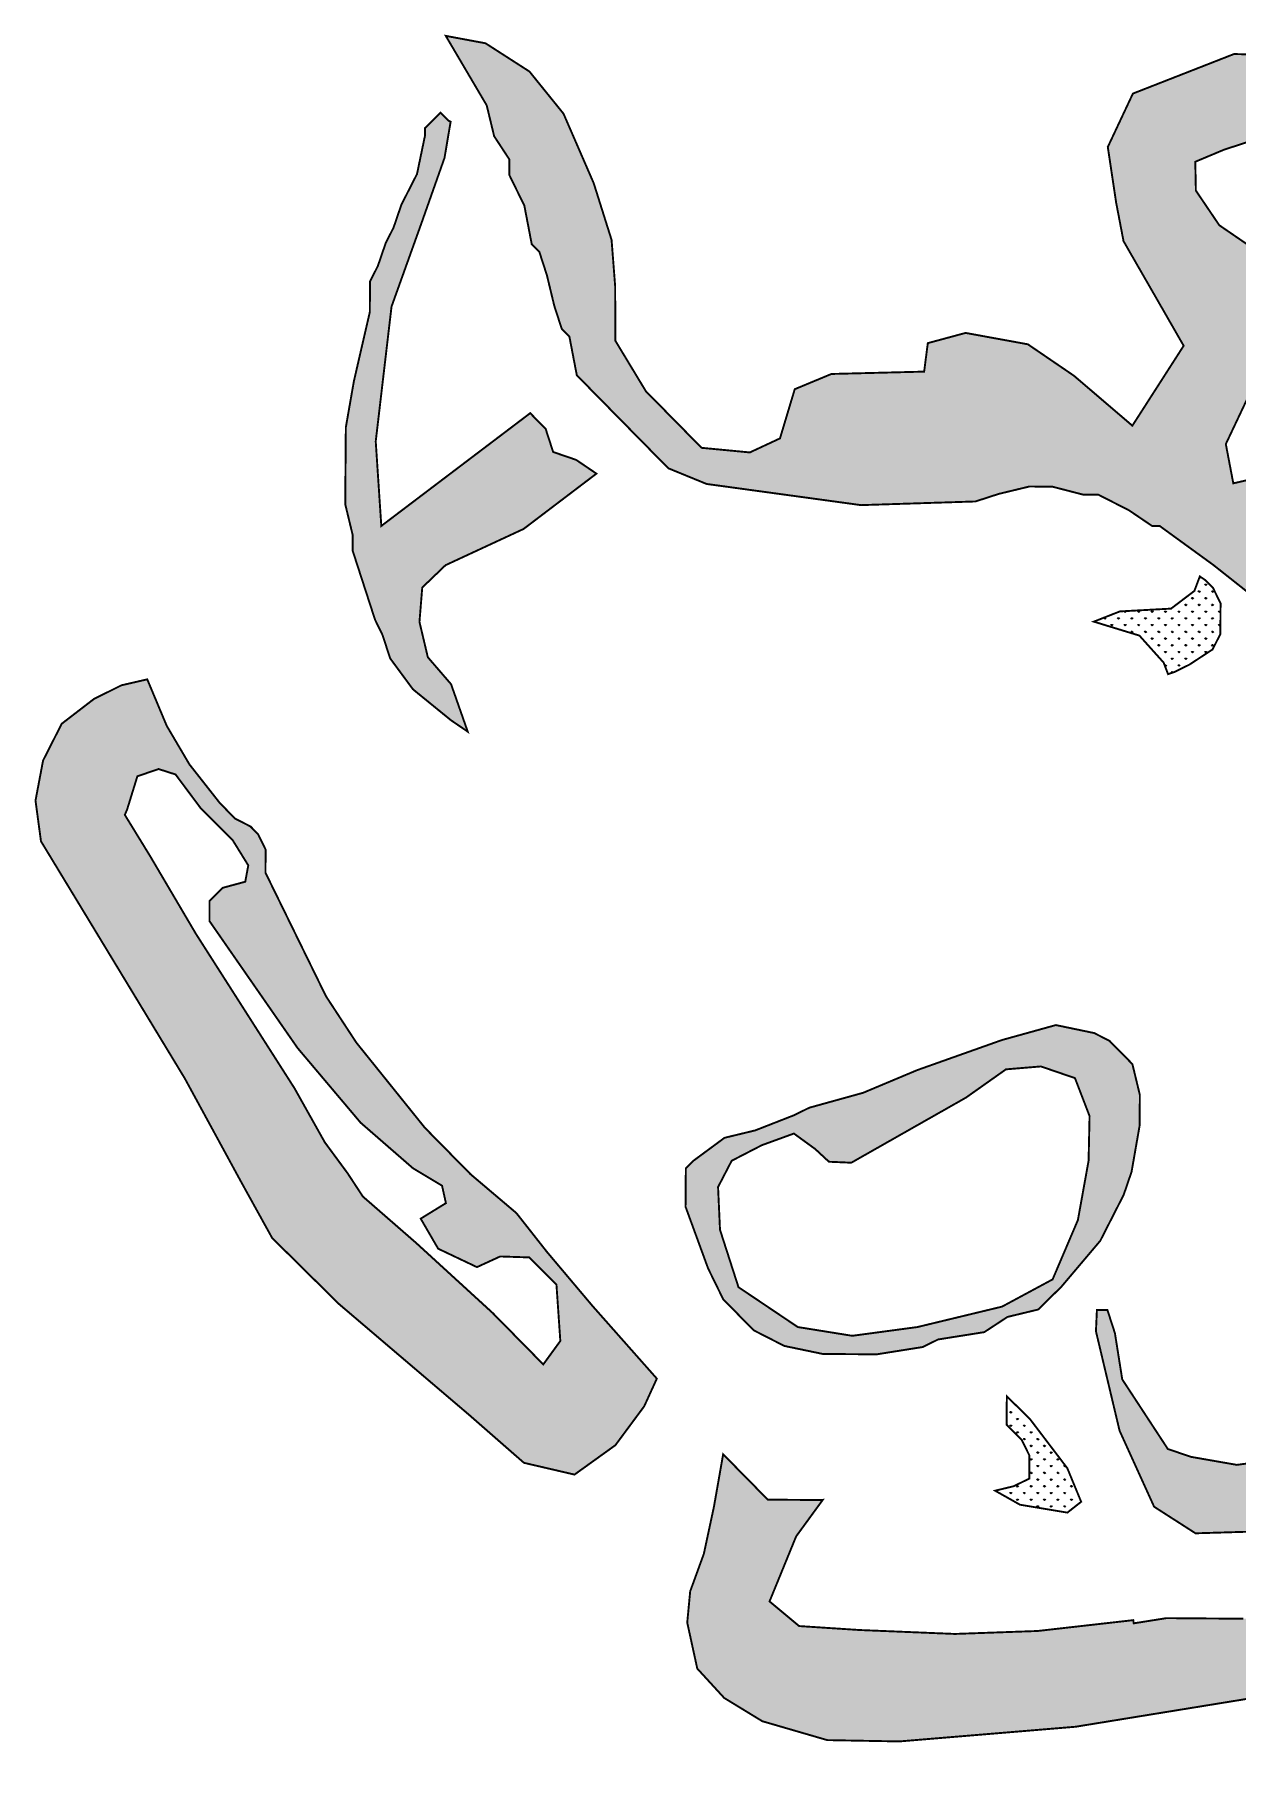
# Model space of a CAD drawing. Header units: metres. Extents: x 319750 to 415268, y 1725605 to 1842937.
# Drawn here: x 328097 to 328729, y 1808804 to 1809712 of the extents above; entities that cross this region are included whole.
import ezdxf

# ---------------------------------------------------------------- set-up
doc = ezdxf.new("R2010")
doc.units = ezdxf.units.M
doc.header["$MEASUREMENT"] = 0
doc.layers.add('MANGROOVES BUFFER ZONE', color=120, linetype='Continuous')
pattern_1 = [(90, (0, 0), (-3.535533904999999, 3.535533904999999), [0.9375, -6.133567814999999]), (45, (0, 0), (-3.535533905932738, 3.535533905932738), [0.9375, -4.0625]), (135, (0, 0), (-3.535533905932738, -3.535533905932737), [0.9375, -4.0625])]

msp = doc.modelspace()

# ---------------------------------------------------------------- hatches: boundary and pattern name
at = {"layer": 'MANGROOVES BUFFER ZONE'}
h = msp.add_hatch(dxfattribs=at)
h.set_pattern_fill('GRASS', color=256, scale=5)
h.set_pattern_definition(pattern_1)
h.paths.add_polyline_path([(330042.0226434207, 1809435.159095732), (330058.3769370927, 1809459.280022694), (330066.5540839288, 1809471.340486175), (330078.7400847886, 1809479.327685593), (330094.9986815121, 1809491.324417857), (330107.1847665608, 1809499.311616612), (330143.7427691403, 1809523.273214867), (330164.0740459163, 1809539.279479313), (330176.2919176961, 1809551.308077185), (330184.4690645321, 1809563.368540667), (330188.5736155045, 1809571.419471302), (330188.6692282642, 1809583.543666664), (330188.7329701041, 1809591.626463572), (330188.8285828638, 1809603.750658934), (330188.8923253676, 1809611.833540031), (330192.9967921512, 1809619.884471331), (330197.0693880148, 1809623.894004176), (330201.1420680673, 1809627.903536358), (330205.2146639309, 1809631.913069203), (330210.992288502, 1809636.78758247), (330175.8224431747, 1809646.652414269), (330146.3842400509, 1809659.155762598), (330119.1984149372, 1809662.686701064), (330075.3832895806, 1809661.705596675), (330039.7808594498, 1809650.046845144), (330006.2945358303, 1809636.575823498), (329984.0684101894, 1809613.340934613), (329966.4912460448, 1809593.379086648), (329958.4685176007, 1809573.776078872), (329957.2545109642, 1809551.037500538), (329952.4544416845, 1809545.90534374), (329943.1933851318, 1809552.389221468), (329913.9257332464, 1809567.302906644), (329887.0352279525, 1809568.755761021), (329864.6627864041, 1809565.830170041), (329840.6816679594, 1809549.840031864), (329819.4985736176, 1809540.287418773), (329807.7103410648, 1809541.207617773), (329797.8610920804, 1809551.832110198), (329783.6827496712, 1809564.558811338), (329744.6195475689, 1809580.265329078), (329721.5612664952, 1809595.336845282), (329697.3493998598, 1809595.320983984), (329671.1823662787, 1809589.60375979), (329637.0294860249, 1809583.172844181), (329604.5524181949, 1809569.894400647), (329575.6801246046, 1809552.9562929), (329554.8055305922, 1809544.868134943), (329483.8139968276, 1809542.168028665), (329439.0034486692, 1809539.469589977), (329406.81935602, 1809537.28198205), (329367.5983538604, 1809546.339738562), (329340.3304604946, 1809547.978945251), (329328.2690546387, 1809543.67271106), (329282.9537442676, 1809566.763701956), (329251.0857280812, 1809574.770955779), (329223.0656933257, 1809571.828157227), (329205.6993353363, 1809553.778223042), (329191.8255785438, 1809525.308215681), (329166.8676509273, 1809533.624195768), (329122.4580494727, 1809547.939362029), (329068.6220360167, 1809562.004104512), (329023.4911379022, 1809572.506503119), (329025.1538598583, 1809621.010911658), (329016.2861937085, 1809647.909044055), (328997.5432209139, 1809667.00402548), (328955.5618835622, 1809698.914975831), (328921.7429926186, 1809698.129821411), (328861.2746061011, 1809695.3590263), (328817.4483223706, 1809701.225631383), (328776.1675366407, 1809700.693798221), (328727.5020929832, 1809701.942619505), (328674.3408474575, 1809681.152997311), (328661.1387241444, 1809653.090148186), (328665.5263932694, 1809623.846974056), (328669.4077629378, 1809603.608031972), (328688.8463579354, 1809569.831402403), (328701.0284769954, 1809548.625511139), (328674.0486724575, 1809506.618714309), (328643.3822176204, 1809532.841838224), (328619.1112897522, 1809549.397641835), (328586.363188436, 1809555.375562485), (328566.4970112618, 1809550.011202796), (328564.5716414432, 1809535.042534466), (328515.8146566132, 1809533.803229951), (328496.53734169, 1809525.804893322), (328488.7653857195, 1809499.949703366), (328472.916920654, 1809492.571446303), (328447.5363260286, 1809494.992345631), (328418.2433774964, 1809524.755746555), (328402.2088185422, 1809551.262177529), (328402.1092331865, 1809579.842380228), (328400.2277311016, 1809604.243862288), (328390.8185237311, 1809634.096650586), (328374.9423359522, 1809670.596700102), (328357.0456604662, 1809692.746147327), (328333.9366771507, 1809707.591701102), (328313.045654172, 1809711.480545646), (328334.5666206795, 1809674.956757297), (328338.4799461323, 1809658.759297209), (328346.4657832601, 1809646.57137063), (328346.4020414203, 1809638.488573721), (328354.3560911529, 1809622.259163836), (328358.2375456859, 1809602.020305293), (328362.2463997097, 1809597.94704123), (328366.1915118937, 1809585.79098026), (328370.1048373466, 1809569.593520171), (328374.0499495306, 1809557.437459201), (328378.0588877432, 1809553.364194474), (328381.9402580874, 1809533.125336595), (328389.9580503238, 1809524.978807806), (328405.9935506079, 1809508.685750892), (328430.0469273172, 1809484.246164525), (328450.1869785737, 1809476.004038246), (328487.8573248272, 1809470.842935597), (328531.3665518959, 1809464.881865168), (328591.5497884079, 1809466.805935744), (328603.7039183479, 1809470.751736709), (328619.8987732316, 1809474.665672065), (328632.0211164404, 1809474.570073911), (328648.1522294842, 1809470.401212359), (328656.2337635605, 1809470.337480478), (328672.3330898733, 1809462.127219808), (328684.3916070534, 1809453.948825411), (328688.4323319971, 1809453.916959802), (328716.5583045701, 1809433.486906281), (328752.7020693796, 1809404.91032397), (328768.8013115035, 1809396.700063963), (328784.9325087362, 1809392.531201747), (328801.0954926999, 1809392.403738649), (328837.4942248687, 1809396.158343971), (328882.0381487648, 1809407.932014983), (328930.6228817934, 1809419.673819723), (328954.8992707534, 1809423.524023198), (328983.184597926, 1809423.300961947), (329011.4380541786, 1809419.036502241), (329039.6915104313, 1809414.772042535), (329071.9538207078, 1809406.434318767), (329084.0442088079, 1809402.297322824), (329116.2746481645, 1809389.918200602), (329144.4962334972, 1809381.612342442), (329172.7496897498, 1809377.347882736), (329229.2883889863, 1809372.860362443), (329285.8271724115, 1809368.372841486), (329310.0398195317, 1809364.140248053), (329374.6282661133, 1809355.547596761), (329503.8368618189, 1809342.403693958), (329536.0992562841, 1809334.065969526), (329552.230368664, 1809329.897023785), (329564.3207567642, 1809325.760027842), (329568.2659531369, 1809313.603966207), (329572.2748071607, 1809309.530702145), (329576.2200035335, 1809297.37464051), (329580.2288575573, 1809293.301376448), (329580.1810511775, 1809287.239278767), (329593.8076781597, 1809287.594916704), (329610.921235335, 1809283.690692998), (329600.8835513683, 1809271.776734029), (329599.0125436864, 1809251.917201148), (329603.3157528188, 1809232.351660168), (329611.7982653516, 1809220.976973281), (329600.4647278695, 1809218.667735459), (329567.5631071448, 1809220.640492226), (329553.3743229326, 1809218.742633163), (329547.2653870427, 1809212.728334227), (329535.0475152629, 1809200.699736355), (329522.7976883744, 1809184.629740692), (329506.507220731, 1809168.591609974), (329498.3300738949, 1809156.531146493), (329494.2574780313, 1809152.521613647), (329494.1937361915, 1809144.438816739), (329494.1299943516, 1809136.356019831), (329494.0662525118, 1809128.273222923), (329494.0343815919, 1809124.231824469), (329498.0113646958, 1809116.117161953), (329502.0202187196, 1809112.04389789), (329510.069881876, 1809107.938767555), (329514.1106910085, 1809107.906901282), (329538.3233381286, 1809103.674307849), (329570.6812611649, 1809107.460779443), (329598.9665883374, 1809107.237718192), (329623.2429772974, 1809111.087921667), (329643.4786413136, 1809114.96999075), (329667.7869853823, 1809122.861592015), (329732.5984442146, 1809142.558730565), (329736.671124267, 1809146.568262747), (329793.4329199429, 1809170.370531632), (329854.2355247512, 1809194.140934244), (329878.575655551, 1809206.073934627), (329894.8024655434, 1809214.029267773), (329923.1834054758, 1809225.930401884), (329939.4738731192, 1809241.968532602), (329955.7325540315, 1809253.965264202), (329963.9097008675, 1809266.025727683), (329976.2231854071, 1809290.178520918), (329988.5047990267, 1809310.289915698), (330009.1866565857, 1809370.751647327), (330017.3638034217, 1809382.812110808), (330017.3956743416, 1809386.853509262)])
h.paths.add_polyline_path([(329005.0252960704, 1809453.378739925), (329000.7155420253, 1809456.147573767), (328999.4841414497, 1809459.224051791), (328999.4841414497, 1809462.915818178), (329007.1801730929, 1809470.60703134), (329017.9547061749, 1809473.683509364), (329043.5056022555, 1809473.068221001), (329087.2192129173, 1809465.377007838), (329109.9996056721, 1809449.686973538), (329125.3917429431, 1809437.381061443), (329122.3133154889, 1809433.689295056), (329084.140785463, 1809437.688741831), (329040.7350249451, 1809442.303440764)], flags=16)
h.paths.add_polyline_path([(328969.5701483889, 1809454.708847529), (328934.6543488325, 1809446.845473829), (328887.4442234387, 1809436.52482074), (328832.8576061209, 1809420.798073341), (328795.4829266001, 1809404.08843591), (328762.0424550224, 1809408.511567776), (328748.2728751909, 1809424.238315175), (328744.8304432407, 1809442.913805082), (328750.7317551553, 1809460.606368752), (328776.7956608243, 1809489.602547954), (328804.3348204874, 1809505.329259147), (328801.8760145076, 1809516.141411561), (328779.2544668042, 1809508.278037862), (328750.7317551553, 1809481.739174255), (328727.1267294507, 1809476.333116151), (328723.1925215076, 1809496.974458535), (328740.8963092823, 1809534.32543835), (328773.8450048671, 1809546.120480796), (328801.8760145076, 1809556.93263321), (328804.8265964803, 1809581.505644341), (328799.9089105361, 1809605.095765439), (328767.9437669371, 1809599.198244216), (328736.9621013391, 1809600.181134248), (328719.7500895574, 1809611.9762129), (328707.4558377046, 1809630.160239689), (328707.1397029547, 1809645.324960406), (328722.3200598534, 1809651.690641378), (328734.4742739821, 1809655.636441679), (328742.5557238696, 1809655.572710462), (328758.7506629421, 1809659.486645154), (328774.9137310946, 1809659.359181392), (328778.9863269583, 1809663.368714237), (328787.0678610345, 1809663.304982356), (328807.2079122911, 1809655.062856078), (328855.6970325599, 1809654.680465455), (328863.7147406075, 1809646.53393733), (328887.9593428364, 1809646.342741687), (328900.1134727763, 1809650.288542652), (328916.30832766, 1809654.202478008), (328940.5529298888, 1809654.011282365), (328940.5210589689, 1809649.969883911), (328952.611447069, 1809645.832887967), (328964.6699642492, 1809637.65449357), (328964.6380933293, 1809633.613095116), (328972.7196274056, 1809633.549363235), (328976.7284814294, 1809629.476099172), (328976.6966105095, 1809625.434700718), (328972.5602721421, 1809613.342286776), (328972.4965303022, 1809605.259489868), (328976.6454992233, 1809605.226770635), (328968.586596403, 1809576.591049356), (328975.9631623117, 1809534.816901469), (328988.2574141646, 1809504.837832234), (328990.2245181361, 1809467.486816213)], flags=16)
h.paths.add_polyline_path([(329014.4475376527, 1809483.221456566), (329005.5956437654, 1809496.49088837), (329004.1203157868, 1809512.709062682), (329010.0216277014, 1809523.029751977), (329051.8222171735, 1809523.029751977), (329121.1619663086, 1809499.439630878), (329127.5550542162, 1809490.593367147), (329130.9974121817, 1809476.832472224), (329128.046830209, 1809465.528856691), (329044.4456512649, 1809477.815398462)], flags=16)
h.paths.add_polyline_path([(329133.6705517031, 1809450.81447118), (329137.6905818445, 1809462.86686738), (329150.9875477084, 1809475.537376028), (329165.8307188492, 1809479.86390972), (329200.4647108597, 1809473.374127284), (329232.6248780058, 1809470.901822317), (329242.2692215185, 1809475.946397602), (329245.3754672024, 1809488.984544125), (329245.3754672024, 1809509.162591822), (329247.8604637496, 1809522.200738345), (329266.5258242435, 1809526.492702644), (329270.8751992158, 1809522.073446501), (329295.0241886849, 1809509.758055496), (329299.0330427088, 1809505.684791434), (329303.0419809214, 1809501.611526707), (329335.3680330377, 1809501.356599847), (329339.4406289014, 1809505.366132692), (329347.5221629777, 1809505.302400812), (329363.6533602103, 1809501.133538595), (329383.8252823867, 1809496.932810771), (329387.8341364105, 1809492.859546708), (329391.8748613542, 1809492.8276811), (329391.8429904343, 1809488.786282646), (329399.9245245106, 1809488.722550765), (329403.9972045631, 1809492.732082946), (329428.273593523, 1809496.582286421), (329440.427723463, 1809500.528087386), (329488.9168437318, 1809500.145696764), (329509.152507748, 1809504.027765847), (329569.7638870369, 1809503.549777735), (329577.8772920332, 1809507.527444309), (329585.9587419207, 1809507.463713092), (329585.9906128406, 1809511.505111546), (329590.0314219731, 1809511.473245273), (329598.1766978892, 1809519.4923103), (329606.2900186966, 1809523.469977537), (329610.3626987491, 1809527.479509719), (329614.4352946127, 1809531.489042564), (329618.5079746652, 1809535.498574746), (329630.6302336852, 1809535.402977256), (329634.7028295489, 1809539.412510102), (329650.8658977014, 1809539.28504634), (329654.9384935651, 1809543.294579185), (329658.9793026976, 1809543.262712913), (329675.1741575813, 1809547.176648268), (329687.2964166013, 1809547.081050779), (329703.5232265937, 1809555.036383925), (329707.5958224574, 1809559.045916771), (329711.6366315899, 1809559.014050498), (329711.60476067, 1809554.972652044), (329723.5039232506, 1809526.587265376), (329727.5127772744, 1809522.514001314), (329727.4809063545, 1809518.47260286), (329731.521715487, 1809518.440736587), (329735.5943113507, 1809522.450269433), (329743.675845427, 1809522.386537552), (329747.7484412906, 1809526.396070397), (329755.8299753669, 1809526.332338516), (329759.9026554194, 1809530.341870698), (329763.9433803631, 1809530.310005089), (329763.9115094432, 1809526.268606635), (329767.920363467, 1809522.195342573), (329767.8247507073, 1809510.071147211), (329771.8336889199, 1809505.997882484), (329779.8513969675, 1809497.851354359), (329812.1775332727, 1809497.596426835), (329828.3723881564, 1809501.510362191), (329844.5673272288, 1809505.424296883), (329856.6895862488, 1809505.328699393), (329860.7621821125, 1809509.338232239), (329864.802991245, 1809509.306365966), (329868.8755871087, 1809513.315898812), (329868.9393289485, 1809521.39869572), (329873.012009001, 1809525.408227901), (329877.0527339447, 1809525.376362293), (329877.0846048646, 1809529.417760747), (329885.1661389409, 1809529.354028866), (329893.2158020973, 1809525.248898531), (329905.3380611173, 1809525.153301041), (329909.3469151411, 1809521.080036979), (329917.4284492174, 1809521.016305098), (329917.3965782975, 1809516.974906644), (329921.4054323213, 1809512.901642581), (329924.8342001364, 1809502.336816663), (329915.8362362256, 1809495.660354077), (329905.3223510784, 1809486.69830288), (329911.5069502319, 1809475.263946716), (329928.2055085172, 1809469.701296746), (329957.5825949465, 1809481.13565291), (329973.6626415272, 1809502.150136513), (329986.3411696712, 1809505.54953774), (329990.9796375325, 1809498.750735286), (329988.8150685203, 1809487.007359104), (329973.9718973795, 1809473.409717991), (329972.116510235, 1809457.64886434), (329979.5380588131, 1809456.103691839), (329992.216586957, 1809460.121169307), (329993.4535363816, 1809453.940443095), (329988.1564571334, 1809431.219741761), (329966.2009932668, 1809399.079958218), (329944.8639671202, 1809387.645602054), (329934.3500079885, 1809381.155819618), (329933.4223144162, 1809371.266672162), (329942.3900682711, 1809358.596163514), (329942.0808124188, 1809343.144329881), (329922.865074262, 1809302.203540371), (329916.0620373885, 1809260.483593184), (329905.2388963891, 1809250.285389503), (329892.2511123928, 1809249.976369485), (329851.1232653764, 1809273.154101831), (329833.4970135189, 1809278.09867556), (329829.1677275252, 1809275.317350575), (329832.2600640943, 1809265.428203118), (329866.5848742372, 1809249.358293243), (329880.5002778211, 1809240.705262064), (329879.2633283965, 1809230.816078402), (329869.0586991017, 1809216.600397252), (329792.5370376817, 1809183.773528428), (329699.1488728126, 1809146.689134951), (329677.811846666, 1809142.980713706), (329654.0009956549, 1809161.831948566), (329651.5270968057, 1809180.065107183), (329663.5871872298, 1809199.225362061), (329717.125072082, 1809222.209861854), (329732.2774250904, 1809238.588791747), (329726.7112636568, 1809253.422549138), (329705.6834193779, 1809265.784001561), (329691.4587599417, 1809261.148484057), (329697.0249213753, 1809255.894854105), (329697.6434330799, 1809245.078574183), (329675.6878952287, 1809244.769517959), (329657.4432056511, 1809251.259300394), (329655.2785626543, 1809265.784001561), (329657.7524615034, 1809278.763566433), (329658.989410928, 1809295.760572567), (329675.6878952287, 1809306.57685249), (329681.8725683668, 1809317.70215243), (329674.7602016564, 1809325.119031125), (329639.3557334627, 1809329.555559289), (329589.2601325914, 1809338.208590468), (329544.1122554337, 1809342.535124161), (329457.5272014227, 1809365.094780265), (329371.251403264, 1809380.855633916), (329336.8361838743, 1809391.479441616), (329320.4468074567, 1809411.257772736), (329305.6037103005, 1809427.32768261), (329280.8650917326, 1809429.181911336), (329265.7127387241, 1809422.074052658), (329255.8172912969, 1809414.348153945), (329250.2511298634, 1809415.893326446), (329247.1587932943, 1809423.310205142), (329247.4680491466, 1809439.380115016), (329244.9941502975, 1809453.904816183), (329241.2833760084, 1809455.759044908), (329236.9541639994, 1809449.887338714), (329236.6449081472, 1809436.289733807), (329234.7895210026, 1809403.84089404), (329225.8217671477, 1809386.843887906), (329211.9062895791, 1809382.517390419), (329202.3200980042, 1809386.534831682), (329195.2078052785, 1809394.260766601), (329185.9307955712, 1809394.569786619), (329168.6137995659, 1809391.788461634), (329160.8829951356, 1809396.424015345), (329158.0999144188, 1809403.84089404), (329150.9875477084, 1809422.074052658), (329137.9998376968, 1809435.671657565)], flags=16)
h.paths.add_polyline_path([(329509.7449780996, 1809160.178447078), (329518.4818258504, 1809165.167771684), (329538.7637568512, 1809171.716280596), (329552.8051563003, 1809172.028088492), (329586.8164934656, 1809167.662452091), (329632.6849811499, 1809160.178447078), (329657.0234167263, 1809149.264265559), (329657.6474772799, 1809138.973772245), (329651.0948044744, 1809129.930619134), (329608.6586128427, 1809123.382146428), (329536.2675146367, 1809123.382146428), (329518.1697585813, 1809131.489803439), (329511.929153045, 1809136.167283943), (329506.9366686159, 1809143.651288955), (329505.6885475087, 1809150.199797866)], flags=16)
h.paths.add_polyline_path([(329994.553476778, 1809564.866236218), (329994.6172186178, 1809572.949033127), (329998.6898144814, 1809576.958565972), (330006.8032194776, 1809580.936232545), (330010.8439444214, 1809580.904366937), (330014.9166244738, 1809584.913899118), (330018.9892203375, 1809588.923431964), (330023.0299452812, 1809588.891566355), (330027.1026253337, 1809592.901098537), (330031.1752211974, 1809596.910631382), (330039.2567552736, 1809596.846899501), (330043.3293511373, 1809600.856432347), (330047.4020311898, 1809604.865964528), (330051.4746270534, 1809608.875497374), (330059.5880327135, 1809612.853248135), (330071.7740335734, 1809620.840447554), (330091.9778266697, 1809620.681118184), (330108.1567881853, 1809622.57435398), (330134.0888106528, 1809624.390676049), (330133.0796682955, 1809603.891220978), (330115.5547014287, 1809570.364739523), (330063.9813310852, 1809512.318832131), (330009.4036659105, 1809470.785998645), (330004.39653252, 1809494.304612476), (330007.4008273512, 1809523.327548069), (330001.8645268704, 1809535.973898536), (330006.4845102784, 1809540.522248005), (330006.5482521183, 1809548.605044913), (330002.5711848256, 1809556.719708093)], flags=16)
h.paths.add_polyline_path([(330114.4479649946, 1809515.699587159), (330135.2460869239, 1809579.427081927), (330146.8223916977, 1809598.251198334), (330166.0508552149, 1809599.819904873), (330184.6906968277, 1809590.603903306), (330183.5134530186, 1809575.309313251), (330166.443269818, 1809556.093011158), (330142.702038366, 1809530.209842047), (330129.5560011955, 1809520.013448677)], flags=16)
h = msp.add_hatch(dxfattribs=at)
h.set_pattern_fill('GRASS', color=256, scale=5)
h.set_pattern_definition(pattern_1)
h.paths.add_polyline_path([(328392.2592044945, 1809481.433608148), (328381.5896779682, 1809488.669953601), (328369.4992898682, 1809492.806949545), (328365.5540934954, 1809504.963011179), (328357.4328673131, 1809513.214720659), (328279.1458043297, 1809453.931644986), (328276.2128307046, 1809498.386754239), (328284.5228609885, 1809569.221818035), (328300.6541789342, 1809614.165421498), (328312.3859994499, 1809647.384620833), (328315.5911207085, 1809666.374383688), (328314.2990857434, 1809667.03328976), (328310.2902317196, 1809671.106553822), (328306.2175516671, 1809667.097021641), (328302.1449558034, 1809663.087488795), (328302.1130848835, 1809659.046090341), (328297.9130053401, 1809638.87096368), (328289.7039869203, 1809622.769017556), (328285.567565028, 1809610.676688466), (328281.4630982445, 1809602.625757167), (328277.3267605409, 1809590.533427413), (328273.2222095686, 1809582.482496777), (328273.0947258889, 1809566.316902961), (328264.7263535334, 1809530.008048756), (328260.4944030701, 1809505.791523641), (328260.3031775506, 1809481.543132916), (328260.2713066307, 1809477.501734462), (328260.1756938709, 1809465.3775391), (328264.088935135, 1809449.180079676), (328264.0251932952, 1809441.097282767), (328271.9155018519, 1809416.785160162), (328275.8606982247, 1809404.629098528), (328279.8376813286, 1809396.514436011), (328283.7827935126, 1809384.35837504), (328295.7776530418, 1809368.097183071), (328315.8539624584, 1809351.772259884), (328324.5877279673, 1809345.848797004), (328315.8300590625, 1809370.775824548), (328303.6093479554, 1809384.942808342), (328299.20992451, 1809403.506493468), (328300.6763743303, 1809421.581648177), (328312.8970854374, 1809433.306052304), (328353.9584942347, 1809452.358231639)])
h = msp.add_hatch(dxfattribs=at)
h.set_pattern_fill('GRASS', color=256, scale=5)
h.set_pattern_definition(pattern_1)
h.paths.add_polyline_path([(328720.3759330745, 1809405.165251494), (328720.4396749143, 1809413.248048402), (328716.4626918104, 1809421.362710918), (328712.4538377866, 1809425.435974981), (328709.5210893993, 1809427.425026132), (328706.6563595371, 1809419.790563085), (328694.4173002359, 1809410.494763028), (328667.4914733517, 1809409.027035614), (328653.7837446906, 1809403.645271878), (328677.7722328552, 1809396.306489981), (328690.5008486097, 1809382.118180728), (328692.820817302, 1809376.06430948), (328695.908318595, 1809377.066657295), (328704.0217235912, 1809381.044323868), (328716.2077244511, 1809389.031523286), (328720.3121912347, 1809397.082454586)])
h = msp.add_hatch(dxfattribs=at)
h.set_pattern_fill('GRASS', color=256, scale=5)
h.set_pattern_definition(pattern_1)
h.paths.add_polyline_path([(328218.2383028584, 1809271.708987859), (328218.3339156181, 1809283.833183221), (328214.3569325142, 1809291.947845738), (328210.3479943016, 1809296.021110464), (328202.298415334, 1809300.126240135), (328194.2806230976, 1809308.272768924), (328178.2769095447, 1809328.607224957), (328166.3140057881, 1809348.909898905), (328156.0803004604, 1809373.322346487), (328142.5146122227, 1809370.204840188), (328128.0250074777, 1809362.996862722), (328111.1073627668, 1809349.988816819), (328101.2968213567, 1809330.666642179), (328097.3197771308, 1809309.623825712), (328100.197809564, 1809288.222312979), (328119.8046472596, 1809255.938604098), (328175.8897297702, 1809163.475303883), (328205.3464906614, 1809109.387366117), (328221.756261849, 1809079.74182828), (328256.8611168717, 1809045.071931503), (328325.1202085681, 1808986.961530095), (328354.1387152422, 1808961.596007203), (328380.723839116, 1808955.412721039), (328402.2319148083, 1808970.86517149), (328417.3835494498, 1808991.312064818), (328424.0236792483, 1809005.838085102), (328390.2061344695, 1809044.020357791), (328366.1847135328, 1809072.501426137), (328350.1809999798, 1809092.835882169), (328326.0958365394, 1809113.234069418), (328302.0424598301, 1809137.673655785), (328266.0262628891, 1809182.415831248), (328250.0544202561, 1809206.791685734), (328226.192353255, 1809255.479662162)])
h.paths.add_polyline_path([(328157.6906654093, 1809280.269772879), (328144.2806150644, 1809302.110630806), (328145.4692223247, 1809304.864298671), (328150.8864526504, 1809322.379451902), (328162.0394912206, 1809326.200945147), (328170.9618924828, 1809323.334825214), (328184.0269164575, 1809305.819671982), (328200.9158372566, 1809288.941422223), (328209.2010086969, 1809275.566232075), (328207.6076751957, 1809266.967872275), (328195.8173328189, 1809263.783318709), (328188.8068429766, 1809256.777235693), (328188.8068429766, 1809246.268165478), (328235.1145775497, 1809179.585049021), (328268.2525998632, 1809140.354061658), (328295.7826594139, 1809116.407924878), (328311.0770629573, 1809107.237036252), (328313.1163759509, 1809098.066147625), (328299.8611374316, 1809089.91428283), (328309.0378239484, 1809074.11997464), (328329.4304359911, 1809064.439628407), (328341.6660180136, 1809070.044060345), (328356.9604955417, 1809069.534566533), (328371.2353165731, 1809055.26873978), (328373.2786247379, 1809025.637250179), (328364.3042281639, 1809013.305289812), (328337.644418337, 1809040.393215567), (328297.5236710876, 1809077.084544583), (328269.4295694345, 1809101.555996559), (328261.4436481179, 1809113.743923802), (328249.4488727776, 1809130.005115108), (328233.5089852532, 1809158.422367384), (328181.616558439, 1809239.664592695)], flags=16)
h = msp.add_hatch(dxfattribs=at)
h.set_pattern_fill('GRASS', color=256, scale=5)
h.set_pattern_definition(pattern_1)
h.paths.add_polyline_path([(328677.9923491831, 1809154.917121896), (328674.079107919, 1809171.114581321), (328662.0524616587, 1809183.334374172), (328654.0027985024, 1809187.439504507), (328633.830876326, 1809191.640232332), (328605.4818073136, 1809183.780496676), (328560.9060124976, 1809167.965427209), (328532.5250725652, 1809156.064293098), (328504.1760035528, 1809148.204557442), (328496.0626827454, 1809144.226890205), (328475.7951478093, 1809136.303422668), (328459.6002087368, 1809132.389487976), (328443.3415278245, 1809120.392756375), (328439.2689319608, 1809116.38322353), (328439.1733192011, 1809104.259028168), (328439.1095773613, 1809096.17623126), (328450.9768690219, 1809063.749446138), (328458.9309187546, 1809047.520036252), (328474.9665032275, 1809031.226978674), (328491.0657453514, 1809023.016718668), (328511.2376675278, 1809018.815990843), (328523.3599265479, 1809018.720393354), (328539.5229947004, 1809018.592929592), (328563.7993836604, 1809022.443133067), (328571.9127886565, 1809026.42079964), (328596.1891776165, 1809030.271003115), (328608.3752626652, 1809038.258201869), (328624.5701175489, 1809042.172137225), (328636.7879893286, 1809054.200735098), (328657.1830086084, 1809078.28988064), (328661.2875595807, 1809086.340811276), (328665.3920263643, 1809094.391742575), (328669.4965773367, 1809102.442673211), (328673.6329150402, 1809114.535002964), (328677.8648655034, 1809138.75152808)])
h.paths.add_polyline_path([(328586.6046433811, 1809153.546482849), (328607.5699706277, 1809168.36619223), (328625.978536213, 1809169.899271856), (328643.8757198723, 1809163.766989556), (328651.5459308714, 1809143.836990615), (328651.0346229299, 1809120.329817948), (328645.409791666, 1809089.157283353), (328632.1146754184, 1809057.984748759), (328605.5245908925, 1809043.676053852), (328561.0371747381, 1809032.944496465), (328526.7768052286, 1809028.345293791), (328498.1412669829, 1809032.944496465), (328466.9490410607, 1809053.896560559), (328457.2333763419, 1809084.04703), (328456.2106864743, 1809106.532137514), (328463.3695895319, 1809120.329817948), (328479.2213934561, 1809128.506230555), (328496.0958872478, 1809134.638549061), (328507.3455497756, 1809126.462136455), (328514.5044528332, 1809119.818803475), (328526.2654972871, 1809119.307789001)], flags=16)
h = msp.add_hatch(dxfattribs=at)
h.set_pattern_fill('GRASS', color=256, scale=5)
h.set_pattern_definition(pattern_1)
h.paths.add_polyline_path([(328815.0586740816, 1808965.467341577), (328882.9566842709, 1808981.006685624), (328937.8970962025, 1808986.70442097), (328995.4290425826, 1808989.294323713), (329029.1189164277, 1808988.258355375), (329074.2114530645, 1809003.279697149), (329132.779998427, 1809015.711172386), (329185.6472123938, 1809012.603303577), (329226.5933531007, 1808991.366224184), (329248.8804901696, 1808968.05724432), (329164.9149368062, 1808943.194293845), (329096.4985901334, 1808925.583049328), (329079.0500984227, 1808917.338563549), (329068.0974380699, 1808917.424937452), (329051.9343699174, 1808917.552401214), (329039.7802399775, 1808913.60660025), (329015.4719800975, 1808905.714998321), (328987.1229110851, 1808897.855262664), (328966.855376149, 1808889.931795127), (328962.7827802853, 1808885.922262281), (328958.7419711528, 1808885.954128554), (328954.6693752892, 1808881.944595708), (328954.6375043693, 1808877.903197254), (328942.4833744293, 1808873.95739629), (328914.1343054169, 1808866.097660633), (328910.0934962843, 1808866.129526906), (328901.9801754769, 1808862.151859669), (328897.9393663444, 1808862.183725941), (328893.8986414007, 1808862.21559155), (328889.8259613482, 1808858.206059368), (328885.7852364045, 1808858.237924977), (328885.0046875493, 1808856.70687465), (328864.715026747, 1808868.634424578), (328865.6770560679, 1808870.521449709), (328857.6592638314, 1808878.667978498), (328845.6007466513, 1808886.846372896), (328833.5103585512, 1808890.98336884), (328817.3791613185, 1808895.152231056), (328805.2569022985, 1808895.247828545), (328785.0531092022, 1808895.407157916), (328772.9308501822, 1808895.502755405), (328760.7767202423, 1808891.556954441), (328744.5499102499, 1808883.601621295), (328736.4365052537, 1808879.623954722), (328732.3957803099, 1808879.65582033), (328712.1919872136, 1808879.815149701), (328691.9881941173, 1808879.974479071), (328674.7835728236, 1808877.245853647), (328674.5318529941, 1808878.917514638), (328624.2561734758, 1808873.219779291), (328580.7184983204, 1808871.665844887), (328530.4428927868, 1808873.737745358), (328498.8262169065, 1808875.809645829), (328483.2770842005, 1808888.759087132), (328497.2712814405, 1808922.945644035), (328511.2568192821, 1808942.113655681), (328510.6321200494, 1808942.029420217), (328482.3467928768, 1808942.252481468), (328474.3290848291, 1808950.399009593), (328462.3023543801, 1808962.618803109), (328458.8855282016, 1808966.090503133), (328454.0296789731, 1808938.434143602), (328448.744885423, 1808913.786958245), (328441.5567556452, 1808894.074358761), (328440.0021794727, 1808877.632918051), (328445.2776297696, 1808853.473070809), (328459.4244230343, 1808838.036953634), (328479.4651348399, 1808825.804569686), (328513.620169401, 1808815.875746707), (328551.4726473434, 1808815.174783719), (328644.1648769646, 1808822.895805062), (328744.1993301308, 1808839.1462383), (328776.6459101064, 1808842.844110176), (328809.7038540442, 1808847.010657831), (328830.9718551994, 1808837.183463473), (328848.6064383303, 1808820.214144074), (328869.4076168257, 1808808.304462935), (328894.970834294, 1808804.139346499), (328951.2164997953, 1808828.419965746), (329060.4399389126, 1808876.024120849), (329150.4613937757, 1808885.088983607), (329217.7045992192, 1808903.360710469), (329261.859557308, 1808915.603735161), (329294.5552192377, 1808937.868139936), (329296.7054688429, 1808961.845686895), (329288.2874244078, 1808998.305746874), (329272.3119682032, 1809015.335772209), (329249.4963680189, 1809033.202249174), (329186.2036441928, 1809033.701382668), (329093.2024709478, 1809026.351500732), (328931.3809006579, 1809003.377744972), (328890.9414435453, 1808999.655005259), (328862.5924587217, 1808991.795268939), (328854.5109246454, 1808991.85900082), (328850.4383287817, 1808987.849467974), (328822.0892597694, 1808979.989732318), (328757.3095876682, 1808964.333992886), (328728.9924737645, 1808960.515655019), (328704.7797424556, 1808964.748249116), (328692.6893543555, 1808968.88524506), (328676.7175117225, 1808993.261099546), (328668.7316745947, 1809005.449026125), (328664.8820909817, 1809029.729283122), (328660.9369787977, 1809041.885344093), (328655.4114884456, 1809041.928918727), (328654.9022446847, 1809030.732514161), (328667.3415804434, 1808978.41678288), (328685.4823215825, 1808938.532490631), (328707.2511221679, 1808924.547117196), (328741.459258512, 1808925.583049328), (328767.3746029965, 1808944.230262184)])
h = msp.add_hatch(dxfattribs=at)
h.set_pattern_fill('GRASS', color=256, scale=5)
h.set_pattern_definition(pattern_1)
h.paths.add_polyline_path([(328639.8713744776, 1808958.733637892), (328620.1757718571, 1808984.632520499), (328608.0463100712, 1808996.545301579), (328607.9290697863, 1808981.678623513), (328615.946777834, 1808973.532095388), (328619.9238451266, 1808965.417432207), (328619.8282323669, 1808953.293236845), (328611.7148273707, 1808949.315570272), (328601.8996984567, 1808946.943485179), (328614.9927029602, 1808939.56845897), (328639.8713744776, 1808935.424658028), (328647.1276413394, 1808941.122393375)], flags=17)

# ---------------------------------------------------------------- linework, layer by layer
at = {"layer": 'MANGROOVES BUFFER ZONE', "const_width": 1}
for points in [[(328776.1675366407, 1809700.693798221), (328727.5020929832, 1809701.942619505), (328674.3408474575, 1809681.152997311), (328661.1387241444, 1809653.090148186), (328665.5263932694, 1809623.846974056), (328669.4077629378, 1809603.608031972), (328688.8463579354, 1809569.831402403), (328701.0284769954, 1809548.625511139), (328674.0486724575, 1809506.618714309), (328643.3822176204, 1809532.841838224), (328619.1112897522, 1809549.397641835), (328586.363188436, 1809555.375562485), (328566.4970112618, 1809550.011202796), (328564.5716414432, 1809535.042534466), (328515.8146566132, 1809533.803229951), (328496.53734169, 1809525.804893322), (328488.7653857195, 1809499.949703366), (328472.916920654, 1809492.571446303), (328447.5363260286, 1809494.992345631), (328418.2433774964, 1809524.755746555), (328402.2088185422, 1809551.262177529), (328402.1092331865, 1809579.842380228), (328400.2277311016, 1809604.243862288), (328390.8185237311, 1809634.096650586), (328374.9423359522, 1809670.596700102), (328357.0456604662, 1809692.746147327), (328333.9366771507, 1809707.591701102), (328313.045654172, 1809711.480545646), (328334.5666206795, 1809674.956757297), (328338.4799461323, 1809658.759297209), (328346.4657832601, 1809646.57137063), (328346.4020414203, 1809638.488573721), (328354.3560911529, 1809622.259163836), (328358.2375456859, 1809602.020305293), (328362.2463997097, 1809597.94704123), (328366.1915118937, 1809585.79098026), (328370.1048373466, 1809569.593520171), (328374.0499495306, 1809557.437459201), (328378.0588877432, 1809553.364194474), (328381.9402580874, 1809533.125336595), (328389.9580503238, 1809524.978807806), (328405.9935506079, 1809508.685750892), (328430.0469273172, 1809484.246164525), (328450.1869785737, 1809476.004038246), (328487.8573248272, 1809470.842935597), (328531.3665518959, 1809464.881865168), (328591.5497884079, 1809466.805935744), (328603.7039183479, 1809470.751736709), (328619.8987732316, 1809474.665672065), (328632.0211164404, 1809474.570073911), (328648.1522294842, 1809470.401212359), (328656.2337635605, 1809470.337480478), (328672.3330898733, 1809462.127219808), (328684.3916070534, 1809453.948825411), (328688.4323319971, 1809453.916959802), (328716.5583045701, 1809433.486906281), (328752.7020693796, 1809404.91032397)], [(328736.9621013391, 1809600.181134248), (328719.7500895574, 1809611.9762129), (328707.4558377046, 1809630.160239689), (328707.1397029547, 1809645.324960406), (328722.3200598534, 1809651.690641378), (328734.4742739821, 1809655.636441679)], [(328750.7317551553, 1809481.739174255), (328727.1267294507, 1809476.333116151), (328723.1925215076, 1809496.974458535), (328740.8963092823, 1809534.32543835)], [(328757.3095876682, 1808964.333992886), (328728.9924737645, 1808960.515655019), (328704.7797424556, 1808964.748249116), (328692.6893543555, 1808968.88524506), (328676.7175117225, 1808993.261099546), (328668.7316745947, 1809005.449026125), (328664.8820909817, 1809029.729283122), (328660.9369787977, 1809041.885344093), (328655.4114884456, 1809041.928918727), (328654.9022446847, 1809030.732514161), (328667.3415804434, 1808978.41678288), (328685.4823215825, 1808938.532490631), (328707.2511221679, 1808924.547117196), (328741.459258512, 1808925.583049328)], [(328732.3957803099, 1808879.65582033), (328712.1919872136, 1808879.815149701), (328691.9881941173, 1808879.974479071), (328674.7835728236, 1808877.245853647), (328674.5318529941, 1808878.917514638), (328624.2561734758, 1808873.219779291), (328580.7184983204, 1808871.665844887), (328530.4428927868, 1808873.737745358), (328498.8262169065, 1808875.809645829), (328483.2770842005, 1808888.759087132), (328497.2712814405, 1808922.945644035), (328511.2568192821, 1808942.113655681), (328510.6321200494, 1808942.029420217), (328482.3467928768, 1808942.252481468), (328474.3290848291, 1808950.399009593), (328462.3023543801, 1808962.618803109), (328458.8855282016, 1808966.090503133), (328454.0296789731, 1808938.434143602), (328448.744885423, 1808913.786958245), (328441.5567556452, 1808894.074358761), (328440.0021794727, 1808877.632918051), (328445.2776297696, 1808853.473070809), (328459.4244230343, 1808838.036953634), (328479.4651348399, 1808825.804569686), (328513.620169401, 1808815.875746707), (328551.4726473434, 1808815.174783719), (328644.1648769646, 1808822.895805062), (328744.1993301308, 1808839.1462383)]]:
    msp.add_lwpolyline(points, dxfattribs=at)
for points in [[(328392.2592044945, 1809481.433608148), (328381.5896779682, 1809488.669953601), (328369.4992898682, 1809492.806949545), (328365.5540934954, 1809504.963011179), (328357.4328673131, 1809513.214720659), (328279.1458043297, 1809453.931644986), (328276.2128307046, 1809498.386754239), (328284.5228609885, 1809569.221818035), (328300.6541789342, 1809614.165421498), (328312.3859994499, 1809647.384620833), (328315.5911207085, 1809666.374383688), (328314.2990857434, 1809667.03328976), (328310.2902317196, 1809671.106553822), (328306.2175516671, 1809667.097021641), (328302.1449558034, 1809663.087488795), (328302.1130848835, 1809659.046090341), (328297.9130053401, 1809638.87096368), (328289.7039869203, 1809622.769017556), (328285.567565028, 1809610.676688466), (328281.4630982445, 1809602.625757167), (328277.3267605409, 1809590.533427413), (328273.2222095686, 1809582.482496777), (328273.0947258889, 1809566.316902961), (328264.7263535334, 1809530.008048756), (328260.4944030701, 1809505.791523641), (328260.3031775506, 1809481.543132916), (328260.2713066307, 1809477.501734462), (328260.1756938709, 1809465.3775391), (328264.088935135, 1809449.180079676), (328264.0251932952, 1809441.097282767), (328271.9155018519, 1809416.785160162), (328275.8606982247, 1809404.629098528), (328279.8376813286, 1809396.514436011), (328283.7827935126, 1809384.35837504), (328295.7776530418, 1809368.097183071), (328315.8539624584, 1809351.772259884), (328324.5877279673, 1809345.848797004), (328315.8300590625, 1809370.775824548), (328303.6093479554, 1809384.942808342), (328299.20992451, 1809403.506493468), (328300.6763743303, 1809421.581648177), (328312.8970854374, 1809433.306052304), (328353.9584942347, 1809452.358231639), (328392.2592044945, 1809481.433608148)], [(328720.3759330745, 1809405.165251494), (328720.4396749143, 1809413.248048402), (328716.4626918104, 1809421.362710918), (328712.4538377866, 1809425.435974981), (328709.5210893993, 1809427.425026132), (328706.6563595371, 1809419.790563085), (328694.4173002359, 1809410.494763028), (328667.4914733517, 1809409.027035614), (328653.7837446906, 1809403.645271878), (328677.7722328552, 1809396.306489981), (328690.5008486097, 1809382.118180728), (328692.820817302, 1809376.06430948), (328695.908318595, 1809377.066657295), (328704.0217235912, 1809381.044323868), (328716.2077244511, 1809389.031523286), (328720.3121912347, 1809397.082454586), (328720.3759330745, 1809405.165251494)], [(328218.2383028584, 1809271.708987859), (328218.3339156181, 1809283.833183221), (328214.3569325142, 1809291.947845738), (328210.3479943016, 1809296.021110464), (328202.298415334, 1809300.126240135), (328194.2806230976, 1809308.272768924), (328178.2769095447, 1809328.607224957), (328166.3140057881, 1809348.909898905), (328156.0803004604, 1809373.322346487), (328142.5146122227, 1809370.204840188), (328128.0250074777, 1809362.996862722), (328111.1073627668, 1809349.988816819), (328101.2968213567, 1809330.666642179), (328097.3197771308, 1809309.623825712), (328100.197809564, 1809288.222312979), (328119.8046472596, 1809255.938604098), (328175.8897297702, 1809163.475303883), (328205.3464906614, 1809109.387366117), (328221.756261849, 1809079.74182828), (328256.8611168717, 1809045.071931503), (328325.1202085681, 1808986.961530095), (328354.1387152422, 1808961.596007203), (328380.723839116, 1808955.412721039), (328402.2319148083, 1808970.86517149), (328417.3835494498, 1808991.312064818), (328424.0236792483, 1809005.838085102), (328390.2061344695, 1809044.020357791), (328366.1847135328, 1809072.501426137), (328350.1809999798, 1809092.835882169), (328326.0958365394, 1809113.234069418), (328302.0424598301, 1809137.673655785), (328266.0262628891, 1809182.415831248), (328250.0544202561, 1809206.791685734), (328226.192353255, 1809255.479662162), (328218.2383028584, 1809271.708987859)], [(328157.6906654093, 1809280.269772879), (328144.2806150644, 1809302.110630806), (328145.4692223247, 1809304.864298671), (328150.8864526504, 1809322.379451902), (328162.0394912206, 1809326.200945147), (328170.9618924828, 1809323.334825214), (328184.0269164575, 1809305.819671982), (328200.9158372566, 1809288.941422223), (328209.2010086969, 1809275.566232075), (328207.6076751957, 1809266.967872275), (328195.8173328189, 1809263.783318709), (328188.8068429766, 1809256.777235693), (328188.8068429766, 1809246.268165478), (328235.1145775497, 1809179.585049021), (328268.2525998632, 1809140.354061658), (328295.7826594139, 1809116.407924878), (328311.0770629573, 1809107.237036252), (328313.1163759509, 1809098.066147625), (328299.8611374316, 1809089.91428283), (328309.0378239484, 1809074.11997464), (328329.4304359911, 1809064.439628407), (328341.6660180136, 1809070.044060345), (328356.9604955417, 1809069.534566533), (328371.2353165731, 1809055.26873978), (328373.2786247379, 1809025.637250179), (328364.3042281639, 1809013.305289812), (328337.644418337, 1809040.393215567), (328297.5236710876, 1809077.084544583), (328269.4295694345, 1809101.555996559), (328261.4436481179, 1809113.743923802), (328249.4488727776, 1809130.005115108), (328233.5089852532, 1809158.422367384), (328181.616558439, 1809239.664592695), (328157.6906654093, 1809280.269772879)], [(328677.9923491831, 1809154.917121896), (328674.079107919, 1809171.114581321), (328662.0524616587, 1809183.334374172), (328654.0027985024, 1809187.439504507), (328633.830876326, 1809191.640232332), (328605.4818073136, 1809183.780496676), (328560.9060124976, 1809167.965427209), (328532.5250725652, 1809156.064293098), (328504.1760035528, 1809148.204557442), (328496.0626827454, 1809144.226890205), (328475.7951478093, 1809136.303422668), (328459.6002087368, 1809132.389487976), (328443.3415278245, 1809120.392756375), (328439.2689319608, 1809116.38322353), (328439.1733192011, 1809104.259028168), (328439.1095773613, 1809096.17623126), (328450.9768690219, 1809063.749446138), (328458.9309187546, 1809047.520036252), (328474.9665032275, 1809031.226978674), (328491.0657453514, 1809023.016718668), (328511.2376675278, 1809018.815990843), (328523.3599265479, 1809018.720393354), (328539.5229947004, 1809018.592929592), (328563.7993836604, 1809022.443133067), (328571.9127886565, 1809026.42079964), (328596.1891776165, 1809030.271003115), (328608.3752626652, 1809038.258201869), (328624.5701175489, 1809042.172137225), (328636.7879893286, 1809054.200735098), (328657.1830086084, 1809078.28988064), (328661.2875595807, 1809086.340811276), (328665.3920263643, 1809094.391742575), (328669.4965773367, 1809102.442673211), (328673.6329150402, 1809114.535002964), (328677.8648655034, 1809138.75152808), (328677.9923491831, 1809154.917121896)], [(328586.6046433811, 1809153.546482849), (328607.5699706277, 1809168.36619223), (328625.978536213, 1809169.899271856), (328643.8757198723, 1809163.766989556), (328651.5459308714, 1809143.836990615), (328651.0346229299, 1809120.329817948), (328645.409791666, 1809089.157283353), (328632.1146754184, 1809057.984748759), (328605.5245908925, 1809043.676053852), (328561.0371747381, 1809032.944496465), (328526.7768052286, 1809028.345293791), (328498.1412669829, 1809032.944496465), (328466.9490410607, 1809053.896560559), (328457.2333763419, 1809084.04703), (328456.2106864743, 1809106.532137514), (328463.3695895319, 1809120.329817948), (328479.2213934561, 1809128.506230555), (328496.0958872478, 1809134.638549061), (328507.3455497756, 1809126.462136455), (328514.5044528332, 1809119.818803475), (328526.2654972871, 1809119.307789001), (328586.6046433811, 1809153.546482849)], [(328639.8713744776, 1808958.733637892), (328620.1757718571, 1808984.632520499), (328608.0463100712, 1808996.545301579), (328607.9290697863, 1808981.678623513), (328615.946777834, 1808973.532095388), (328619.9238451266, 1808965.417432207), (328619.8282323669, 1808953.293236845), (328611.7148273707, 1808949.315570272), (328601.8996984567, 1808946.943485179), (328614.9927029602, 1808939.56845897), (328639.8713744776, 1808935.424658028), (328647.1276413394, 1808941.122393375), (328639.8713744776, 1808958.733637892)]]:
    msp.add_lwpolyline(points, close=True, dxfattribs=at)

doc.saveas('drawing.dxf')
